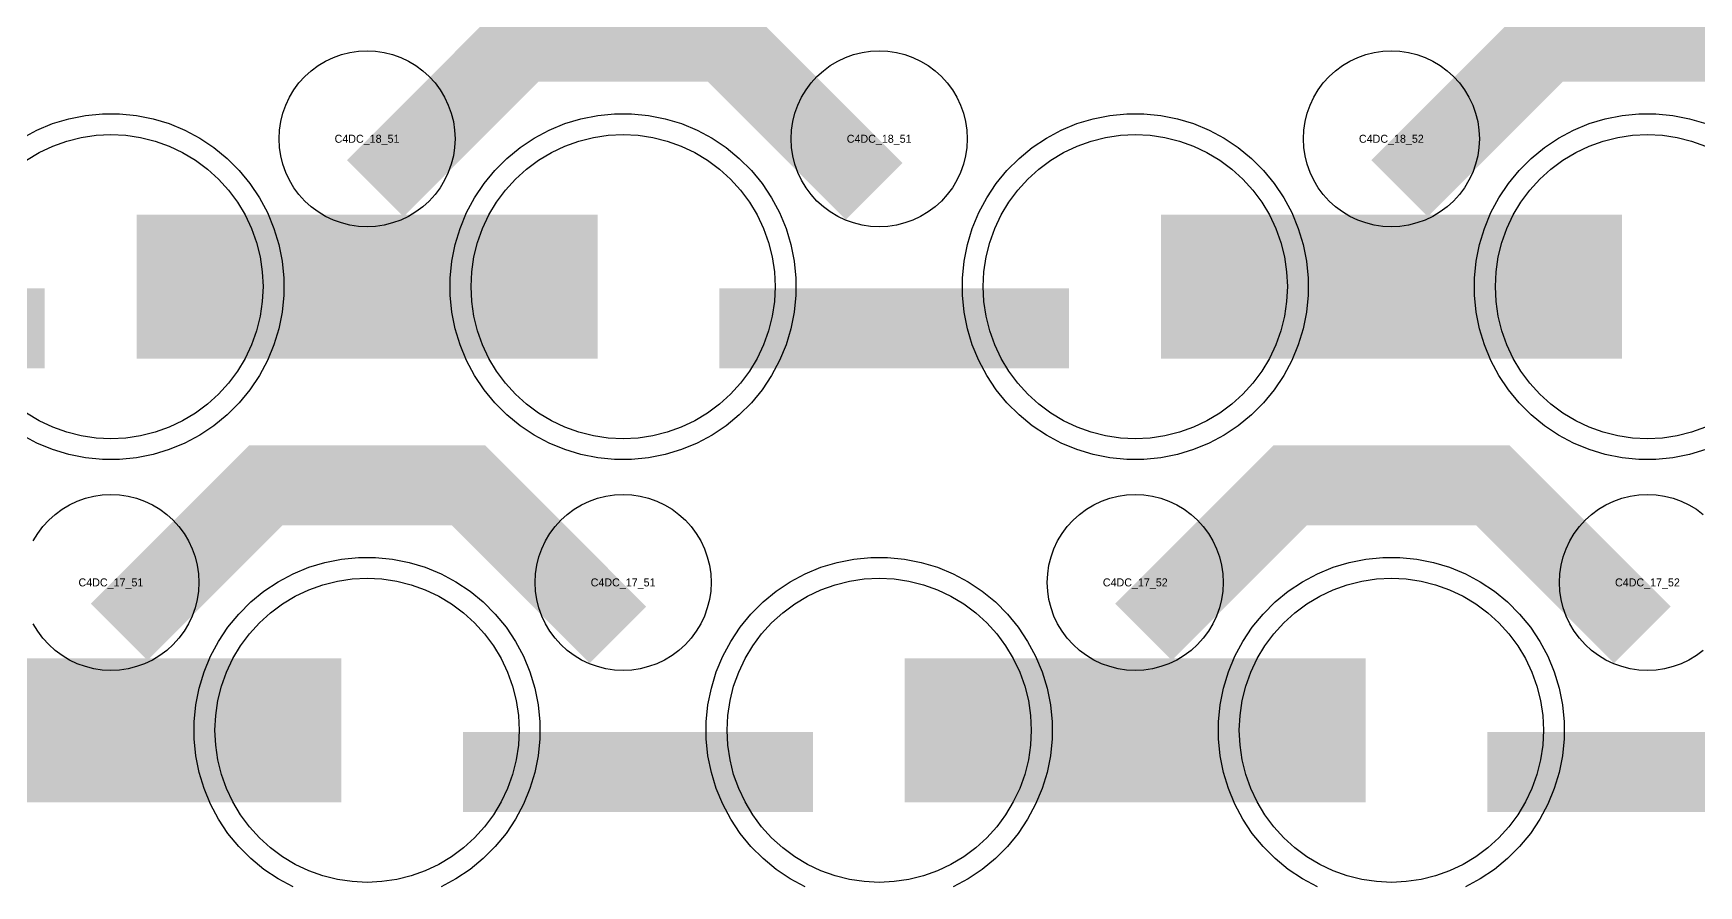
# Model space of a CAD drawing. Extents: x -11880 to 11880, y -14992 to 14992.
# Drawn here: x 4296 to 4816, y -12533 to -12266 of the extents above; entities that cross this region are included whole.
import ezdxf
from ezdxf.enums import TextEntityAlignment as Align

# ---------------------------------------------------------------- set-up
doc = ezdxf.new("R2010")
doc.units = 0
doc.header["$MEASUREMENT"] = 0
for name, color, linetype in [('GDS_775_DT_237', 138, 'CONTINUOUS'), ('RDL1_FS', 34, 'CONTINUOUS'), ('RDL_BS', 160, 'CONTINUOUS')]:
    doc.layers.add(name, color=color, linetype=linetype)

msp = doc.modelspace()

# ---------------------------------------------------------------- linework, layer by layer
at = {"layer": 'RDL1_FS', "color": 241, "true_color": 0xf7abae}
for points in [[(4293.605, -12305.908), (4297.605, -12303.51), (4301.819, -12301.518), (4306.209, -12299.946), (4310.732, -12298.814), (4315.343, -12298.13), (4320, -12297.901), (4324.657, -12298.13), (4329.268, -12298.814), (4333.791, -12299.946), (4338.181, -12301.518), (4342.395, -12303.51), (4346.395, -12305.908), (4350.14, -12308.686), (4353.594, -12311.816), (4356.724, -12315.27), (4359.502, -12319.015), (4361.9, -12323.015), (4363.892, -12327.229), (4365.464, -12331.619), (4366.596, -12336.142), (4367.28, -12340.753), (4367.509, -12345.41), (4367.28, -12350.067), (4366.596, -12354.678), (4365.464, -12359.201), (4363.892, -12363.591), (4361.9, -12367.805), (4359.502, -12371.805), (4356.724, -12375.55), (4353.594, -12379.004), (4350.14, -12382.134), (4346.395, -12384.912), (4342.395, -12387.31), (4338.181, -12389.302), (4333.791, -12390.874), (4329.268, -12392.006), (4324.657, -12392.69), (4320, -12392.919), (4315.343, -12392.69), (4310.732, -12392.006), (4306.209, -12390.874), (4301.819, -12389.302), (4297.605, -12387.31), (4293.605, -12384.912)], [(4818.181, -12389.302), (4813.791, -12390.874), (4809.268, -12392.006), (4804.657, -12392.69), (4800, -12392.919), (4795.343, -12392.69), (4790.732, -12392.006), (4786.209, -12390.874), (4781.819, -12389.302), (4777.605, -12387.31), (4773.605, -12384.912), (4769.86, -12382.134), (4766.406, -12379.004), (4763.276, -12375.55), (4760.498, -12371.805), (4758.1, -12367.805), (4756.108, -12363.591), (4754.536, -12359.201), (4753.404, -12354.678), (4752.72, -12350.067), (4752.491, -12345.41), (4752.72, -12340.753), (4753.404, -12336.142), (4754.536, -12331.619), (4756.108, -12327.229), (4758.1, -12323.015), (4760.498, -12319.015), (4763.276, -12315.27), (4766.406, -12311.816), (4769.86, -12308.686), (4773.605, -12305.908), (4777.605, -12303.51), (4781.819, -12301.518), (4786.209, -12299.946), (4790.732, -12298.814), (4795.343, -12298.13), (4800, -12297.901), (4804.657, -12298.13), (4809.268, -12298.814), (4813.791, -12299.946), (4818.181, -12301.518)]]:
    msp.add_lwpolyline(points, dxfattribs=at)
for points in [[(4480, -12392.919), (4475.343, -12392.69), (4470.732, -12392.006), (4466.209, -12390.874), (4461.819, -12389.302), (4457.605, -12387.31), (4453.605, -12384.912), (4449.86, -12382.134), (4446.406, -12379.004), (4443.276, -12375.55), (4440.498, -12371.805), (4438.1, -12367.805), (4436.108, -12363.591), (4434.536, -12359.201), (4433.404, -12354.678), (4432.72, -12350.067), (4432.491, -12345.41), (4432.72, -12340.753), (4433.404, -12336.142), (4434.536, -12331.619), (4436.108, -12327.229), (4438.1, -12323.015), (4440.498, -12319.015), (4443.276, -12315.27), (4446.406, -12311.816), (4449.86, -12308.686), (4453.605, -12305.908), (4457.605, -12303.51), (4461.819, -12301.518), (4466.209, -12299.946), (4470.732, -12298.814), (4475.343, -12298.13), (4480, -12297.901), (4484.657, -12298.13), (4489.268, -12298.814), (4493.791, -12299.946), (4498.181, -12301.518), (4502.395, -12303.51), (4506.395, -12305.908), (4510.14, -12308.686), (4513.594, -12311.816), (4516.724, -12315.27), (4519.502, -12319.015), (4521.9, -12323.015), (4523.892, -12327.229), (4525.464, -12331.619), (4526.596, -12336.142), (4527.28, -12340.753), (4527.509, -12345.41), (4527.28, -12350.067), (4526.596, -12354.678), (4525.464, -12359.201), (4523.892, -12363.591), (4521.9, -12367.805), (4519.502, -12371.805), (4516.724, -12375.55), (4513.594, -12379.004), (4510.14, -12382.134), (4506.395, -12384.912), (4502.395, -12387.31), (4498.181, -12389.302), (4493.791, -12390.874), (4489.268, -12392.006), (4484.657, -12392.69)], [(4640, -12392.919), (4635.343, -12392.69), (4630.732, -12392.006), (4626.209, -12390.874), (4621.819, -12389.302), (4617.605, -12387.31), (4613.605, -12384.912), (4609.86, -12382.134), (4606.406, -12379.004), (4603.276, -12375.55), (4600.498, -12371.805), (4598.1, -12367.805), (4596.108, -12363.591), (4594.536, -12359.201), (4593.404, -12354.678), (4592.72, -12350.067), (4592.491, -12345.41), (4592.72, -12340.753), (4593.404, -12336.142), (4594.536, -12331.619), (4596.108, -12327.229), (4598.1, -12323.015), (4600.498, -12319.015), (4603.276, -12315.27), (4606.406, -12311.816), (4609.86, -12308.686), (4613.605, -12305.908), (4617.605, -12303.51), (4621.819, -12301.518), (4626.209, -12299.946), (4630.732, -12298.814), (4635.343, -12298.13), (4640, -12297.901), (4644.657, -12298.13), (4649.268, -12298.814), (4653.791, -12299.946), (4658.181, -12301.518), (4662.395, -12303.51), (4666.395, -12305.908), (4670.14, -12308.686), (4673.594, -12311.816), (4676.724, -12315.27), (4679.502, -12319.015), (4681.9, -12323.015), (4683.892, -12327.229), (4685.464, -12331.619), (4686.596, -12336.142), (4687.28, -12340.753), (4687.509, -12345.41), (4687.28, -12350.067), (4686.596, -12354.678), (4685.464, -12359.201), (4683.892, -12363.591), (4681.9, -12367.805), (4679.502, -12371.805), (4676.724, -12375.55), (4673.594, -12379.004), (4670.14, -12382.134), (4666.395, -12384.912), (4662.395, -12387.31), (4658.181, -12389.302), (4653.791, -12390.874), (4649.268, -12392.006), (4644.657, -12392.69)], [(4400, -12531.484), (4395.343, -12531.255), (4390.732, -12530.571), (4386.209, -12529.439), (4381.819, -12527.867), (4377.605, -12525.875), (4373.605, -12523.477), (4369.86, -12520.699), (4366.406, -12517.569), (4363.276, -12514.115), (4360.498, -12510.37), (4358.1, -12506.37), (4356.108, -12502.156), (4354.536, -12497.766), (4353.404, -12493.243), (4352.72, -12488.632), (4352.491, -12483.975), (4352.72, -12479.318), (4353.404, -12474.707), (4354.536, -12470.184), (4356.108, -12465.794), (4358.1, -12461.58), (4360.498, -12457.58), (4363.276, -12453.835), (4366.406, -12450.381), (4369.86, -12447.251), (4373.605, -12444.473), (4377.605, -12442.075), (4381.819, -12440.083), (4386.209, -12438.511), (4390.732, -12437.379), (4395.343, -12436.695), (4400, -12436.466), (4404.657, -12436.695), (4409.268, -12437.379), (4413.791, -12438.511), (4418.181, -12440.083), (4422.395, -12442.075), (4426.395, -12444.473), (4430.14, -12447.251), (4433.594, -12450.381), (4436.724, -12453.835), (4439.502, -12457.58), (4441.9, -12461.58), (4443.892, -12465.794), (4445.464, -12470.184), (4446.596, -12474.707), (4447.28, -12479.318), (4447.509, -12483.975), (4447.28, -12488.632), (4446.596, -12493.243), (4445.464, -12497.766), (4443.892, -12502.156), (4441.9, -12506.37), (4439.502, -12510.37), (4436.724, -12514.115), (4433.594, -12517.569), (4430.14, -12520.699), (4426.395, -12523.477), (4422.395, -12525.875), (4418.181, -12527.867), (4413.791, -12529.439), (4409.268, -12530.571), (4404.657, -12531.255)], [(4560, -12531.484), (4555.343, -12531.255), (4550.732, -12530.571), (4546.209, -12529.439), (4541.819, -12527.867), (4537.605, -12525.875), (4533.605, -12523.477), (4529.86, -12520.699), (4526.406, -12517.569), (4523.276, -12514.115), (4520.498, -12510.37), (4518.1, -12506.37), (4516.108, -12502.156), (4514.536, -12497.766), (4513.404, -12493.243), (4512.72, -12488.632), (4512.491, -12483.975), (4512.72, -12479.318), (4513.404, -12474.707), (4514.536, -12470.184), (4516.108, -12465.794), (4518.1, -12461.58), (4520.498, -12457.58), (4523.276, -12453.835), (4526.406, -12450.381), (4529.86, -12447.251), (4533.605, -12444.473), (4537.605, -12442.075), (4541.819, -12440.083), (4546.209, -12438.511), (4550.732, -12437.379), (4555.343, -12436.695), (4560, -12436.466), (4564.657, -12436.695), (4569.268, -12437.379), (4573.791, -12438.511), (4578.181, -12440.083), (4582.395, -12442.075), (4586.395, -12444.473), (4590.14, -12447.251), (4593.594, -12450.381), (4596.724, -12453.835), (4599.502, -12457.58), (4601.9, -12461.58), (4603.892, -12465.794), (4605.464, -12470.184), (4606.596, -12474.707), (4607.28, -12479.318), (4607.509, -12483.975), (4607.28, -12488.632), (4606.596, -12493.243), (4605.464, -12497.766), (4603.892, -12502.156), (4601.9, -12506.37), (4599.502, -12510.37), (4596.724, -12514.115), (4593.594, -12517.569), (4590.14, -12520.699), (4586.395, -12523.477), (4582.395, -12525.875), (4578.181, -12527.867), (4573.791, -12529.439), (4569.268, -12530.571), (4564.657, -12531.255)], [(4720, -12531.484), (4715.343, -12531.255), (4710.732, -12530.571), (4706.209, -12529.439), (4701.819, -12527.867), (4697.605, -12525.875), (4693.605, -12523.477), (4689.86, -12520.699), (4686.406, -12517.569), (4683.276, -12514.115), (4680.498, -12510.37), (4678.1, -12506.37), (4676.108, -12502.156), (4674.536, -12497.766), (4673.404, -12493.243), (4672.72, -12488.632), (4672.491, -12483.975), (4672.72, -12479.318), (4673.404, -12474.707), (4674.536, -12470.184), (4676.108, -12465.794), (4678.1, -12461.58), (4680.498, -12457.58), (4683.276, -12453.835), (4686.406, -12450.381), (4689.86, -12447.251), (4693.605, -12444.473), (4697.605, -12442.075), (4701.819, -12440.083), (4706.209, -12438.511), (4710.732, -12437.379), (4715.343, -12436.695), (4720, -12436.466), (4724.657, -12436.695), (4729.268, -12437.379), (4733.791, -12438.511), (4738.181, -12440.083), (4742.395, -12442.075), (4746.395, -12444.473), (4750.14, -12447.251), (4753.594, -12450.381), (4756.724, -12453.835), (4759.502, -12457.58), (4761.9, -12461.58), (4763.892, -12465.794), (4765.464, -12470.184), (4766.596, -12474.707), (4767.28, -12479.318), (4767.509, -12483.975), (4767.28, -12488.632), (4766.596, -12493.243), (4765.464, -12497.766), (4763.892, -12502.156), (4761.9, -12506.37), (4759.502, -12510.37), (4756.724, -12514.115), (4753.594, -12517.569), (4750.14, -12520.699), (4746.395, -12523.477), (4742.395, -12525.875), (4738.181, -12527.867), (4733.791, -12529.439), (4729.268, -12530.571), (4724.657, -12531.255)]]:
    msp.add_lwpolyline(points, close=True, dxfattribs=at)
for points in [[(4328.002, -12345.41, 45, 45, 0), (4400.002, -12345.41, 45, 45, 0)], [(4400.002, -12345.41, 45, 45, 0), (4472.002, -12345.41, 45, 45, 0)], [(4648.002, -12345.41, 45, 45, 0), (4720.002, -12345.41, 45, 45, 0)], [(4720.002, -12345.41, 45, 45, 0), (4792.002, -12345.41, 45, 45, 0)], [(4248.002, -12483.975, 45, 45, 0), (4320.002, -12483.975, 45, 45, 0)], [(4320.002, -12483.975, 45, 45, 0), (4392.002, -12483.975, 45, 45, 0)], [(4568.002, -12483.975, 45, 45, 0), (4640.002, -12483.975, 45, 45, 0)], [(4640.002, -12483.975, 45, 45, 0), (4712.002, -12483.975, 45, 45, 0)]]:
    msp.add_lwpolyline(points, format="xyseb", dxfattribs=at)
at = {"layer": 'RDL_BS'}
for points in [[(4402.562, -12314.724, 25, 25, 0), (4448.377, -12268.909, 25, 25, 0), (4481.93, -12268.909, 25, 25, 0)], [(4558.401, -12315.623, 25, 25, 0), (4511.687, -12268.909, 25, 25, 0), (4481.929, -12268.909, 25, 25, 0)], [(4722.562, -12314.724, 25, 25, 0), (4768.377, -12268.909, 25, 25, 0), (4801.93, -12268.909, 25, 25, 0)], [(4878.401, -12315.623, 25, 25, 0), (4831.687, -12268.909, 25, 25, 0), (4801.929, -12268.909, 25, 25, 0)], [(4322.562, -12453.289, 25, 25, 0), (4368.377, -12407.474, 25, 25, 0), (4401.93, -12407.474, 25, 25, 0)], [(4478.401, -12454.188, 25, 25, 0), (4431.687, -12407.474, 25, 25, 0), (4401.929, -12407.474, 25, 25, 0)], [(4642.562, -12453.289, 25, 25, 0), (4688.377, -12407.474, 25, 25, 0), (4721.93, -12407.474, 25, 25, 0)], [(4798.401, -12454.188, 25, 25, 0), (4751.687, -12407.474, 25, 25, 0), (4721.929, -12407.474, 25, 25, 0)]]:
    msp.add_lwpolyline(points, format="xyseb", dxfattribs=at)
for points in [[(4400, -12326.716), (4397.307, -12326.584), (4394.635, -12326.188), (4392.016, -12325.531), (4389.481, -12324.624), (4387.044, -12323.472), (4384.72, -12322.079), (4382.557, -12320.476), (4380.558, -12318.664), (4378.746, -12316.665), (4377.143, -12314.502), (4375.75, -12312.178), (4374.598, -12309.741), (4373.691, -12307.206), (4373.034, -12304.587), (4372.638, -12301.915), (4372.506, -12299.222), (4372.638, -12296.529), (4373.034, -12293.857), (4373.691, -12291.238), (4374.598, -12288.703), (4375.75, -12286.266), (4377.143, -12283.942), (4378.746, -12281.779), (4380.558, -12279.78), (4382.557, -12277.968), (4384.72, -12276.365), (4387.044, -12274.972), (4389.481, -12273.82), (4392.016, -12272.913), (4394.635, -12272.256), (4397.307, -12271.86), (4400, -12271.728), (4402.693, -12271.86), (4405.365, -12272.256), (4407.984, -12272.913), (4410.519, -12273.82), (4412.956, -12274.972), (4415.28, -12276.365), (4417.443, -12277.968), (4419.442, -12279.78), (4421.254, -12281.779), (4422.857, -12283.942), (4424.25, -12286.266), (4425.402, -12288.703), (4426.309, -12291.238), (4426.966, -12293.857), (4427.362, -12296.529), (4427.494, -12299.222), (4427.362, -12301.915), (4426.966, -12304.587), (4426.309, -12307.206), (4425.402, -12309.741), (4424.25, -12312.178), (4422.857, -12314.502), (4421.254, -12316.665), (4419.442, -12318.664), (4417.443, -12320.476), (4415.28, -12322.079), (4412.956, -12323.472), (4410.519, -12324.624), (4407.984, -12325.531), (4405.365, -12326.188), (4402.693, -12326.584)], [(4560, -12326.716), (4557.307, -12326.584), (4554.635, -12326.188), (4552.016, -12325.531), (4549.481, -12324.624), (4547.044, -12323.472), (4544.72, -12322.079), (4542.557, -12320.476), (4540.558, -12318.664), (4538.746, -12316.665), (4537.143, -12314.502), (4535.75, -12312.178), (4534.598, -12309.741), (4533.691, -12307.206), (4533.034, -12304.587), (4532.638, -12301.915), (4532.506, -12299.222), (4532.638, -12296.529), (4533.034, -12293.857), (4533.691, -12291.238), (4534.598, -12288.703), (4535.75, -12286.266), (4537.143, -12283.942), (4538.746, -12281.779), (4540.558, -12279.78), (4542.557, -12277.968), (4544.72, -12276.365), (4547.044, -12274.972), (4549.481, -12273.82), (4552.016, -12272.913), (4554.635, -12272.256), (4557.307, -12271.86), (4560, -12271.728), (4562.693, -12271.86), (4565.365, -12272.256), (4567.984, -12272.913), (4570.519, -12273.82), (4572.956, -12274.972), (4575.28, -12276.365), (4577.443, -12277.968), (4579.442, -12279.78), (4581.254, -12281.779), (4582.857, -12283.942), (4584.25, -12286.266), (4585.402, -12288.703), (4586.309, -12291.238), (4586.966, -12293.857), (4587.362, -12296.529), (4587.494, -12299.222), (4587.362, -12301.915), (4586.966, -12304.587), (4586.309, -12307.206), (4585.402, -12309.741), (4584.25, -12312.178), (4582.857, -12314.502), (4581.254, -12316.665), (4579.442, -12318.664), (4577.443, -12320.476), (4575.28, -12322.079), (4572.956, -12323.472), (4570.519, -12324.624), (4567.984, -12325.531), (4565.365, -12326.188), (4562.693, -12326.584)], [(4720, -12326.716), (4717.307, -12326.584), (4714.635, -12326.188), (4712.016, -12325.531), (4709.481, -12324.624), (4707.044, -12323.472), (4704.72, -12322.079), (4702.557, -12320.476), (4700.558, -12318.664), (4698.746, -12316.665), (4697.143, -12314.502), (4695.75, -12312.178), (4694.598, -12309.741), (4693.691, -12307.206), (4693.034, -12304.587), (4692.638, -12301.915), (4692.506, -12299.222), (4692.638, -12296.529), (4693.034, -12293.857), (4693.691, -12291.238), (4694.598, -12288.703), (4695.75, -12286.266), (4697.143, -12283.942), (4698.746, -12281.779), (4700.558, -12279.78), (4702.557, -12277.968), (4704.72, -12276.365), (4707.044, -12274.972), (4709.481, -12273.82), (4712.016, -12272.913), (4714.635, -12272.256), (4717.307, -12271.86), (4720, -12271.728), (4722.693, -12271.86), (4725.365, -12272.256), (4727.984, -12272.913), (4730.519, -12273.82), (4732.956, -12274.972), (4735.28, -12276.365), (4737.443, -12277.968), (4739.442, -12279.78), (4741.254, -12281.779), (4742.857, -12283.942), (4744.25, -12286.266), (4745.402, -12288.703), (4746.309, -12291.238), (4746.966, -12293.857), (4747.362, -12296.529), (4747.494, -12299.222), (4747.362, -12301.915), (4746.966, -12304.587), (4746.309, -12307.206), (4745.402, -12309.741), (4744.25, -12312.178), (4742.857, -12314.502), (4741.254, -12316.665), (4739.442, -12318.664), (4737.443, -12320.476), (4735.28, -12322.079), (4732.956, -12323.472), (4730.519, -12324.624), (4727.984, -12325.531), (4725.365, -12326.188), (4722.693, -12326.584)], [(4480, -12465.281), (4477.307, -12465.149), (4474.635, -12464.753), (4472.016, -12464.096), (4469.481, -12463.189), (4467.044, -12462.037), (4464.72, -12460.644), (4462.557, -12459.041), (4460.558, -12457.229), (4458.746, -12455.23), (4457.143, -12453.067), (4455.75, -12450.743), (4454.598, -12448.306), (4453.691, -12445.771), (4453.034, -12443.152), (4452.638, -12440.48), (4452.506, -12437.787), (4452.638, -12435.094), (4453.034, -12432.422), (4453.691, -12429.803), (4454.598, -12427.268), (4455.75, -12424.831), (4457.143, -12422.507), (4458.746, -12420.344), (4460.558, -12418.345), (4462.557, -12416.533), (4464.72, -12414.93), (4467.044, -12413.537), (4469.481, -12412.385), (4472.016, -12411.478), (4474.635, -12410.821), (4477.307, -12410.425), (4480, -12410.293), (4482.693, -12410.425), (4485.365, -12410.821), (4487.984, -12411.478), (4490.519, -12412.385), (4492.956, -12413.537), (4495.28, -12414.93), (4497.443, -12416.533), (4499.442, -12418.345), (4501.254, -12420.344), (4502.857, -12422.507), (4504.25, -12424.831), (4505.402, -12427.268), (4506.309, -12429.803), (4506.966, -12432.422), (4507.362, -12435.094), (4507.494, -12437.787), (4507.362, -12440.48), (4506.966, -12443.152), (4506.309, -12445.771), (4505.402, -12448.306), (4504.25, -12450.743), (4502.857, -12453.067), (4501.254, -12455.23), (4499.442, -12457.229), (4497.443, -12459.041), (4495.28, -12460.644), (4492.956, -12462.037), (4490.519, -12463.189), (4487.984, -12464.096), (4485.365, -12464.753), (4482.693, -12465.149)], [(4640, -12465.281), (4637.307, -12465.149), (4634.635, -12464.753), (4632.016, -12464.096), (4629.481, -12463.189), (4627.044, -12462.037), (4624.72, -12460.644), (4622.557, -12459.041), (4620.558, -12457.229), (4618.746, -12455.23), (4617.143, -12453.067), (4615.75, -12450.743), (4614.598, -12448.306), (4613.691, -12445.771), (4613.034, -12443.152), (4612.638, -12440.48), (4612.506, -12437.787), (4612.638, -12435.094), (4613.034, -12432.422), (4613.691, -12429.803), (4614.598, -12427.268), (4615.75, -12424.831), (4617.143, -12422.507), (4618.746, -12420.344), (4620.558, -12418.345), (4622.557, -12416.533), (4624.72, -12414.93), (4627.044, -12413.537), (4629.481, -12412.385), (4632.016, -12411.478), (4634.635, -12410.821), (4637.307, -12410.425), (4640, -12410.293), (4642.693, -12410.425), (4645.365, -12410.821), (4647.984, -12411.478), (4650.519, -12412.385), (4652.956, -12413.537), (4655.28, -12414.93), (4657.443, -12416.533), (4659.442, -12418.345), (4661.254, -12420.344), (4662.857, -12422.507), (4664.25, -12424.831), (4665.402, -12427.268), (4666.309, -12429.803), (4666.966, -12432.422), (4667.362, -12435.094), (4667.494, -12437.787), (4667.362, -12440.48), (4666.966, -12443.152), (4666.309, -12445.771), (4665.402, -12448.306), (4664.25, -12450.743), (4662.857, -12453.067), (4661.254, -12455.23), (4659.442, -12457.229), (4657.443, -12459.041), (4655.28, -12460.644), (4652.956, -12462.037), (4650.519, -12463.189), (4647.984, -12464.096), (4645.365, -12464.753), (4642.693, -12465.149)]]:
    msp.add_lwpolyline(points, close=True, dxfattribs=at)
at = {"layer": 'RDL_BS', "color": 241, "true_color": 0xf7abae}
for points in [[(4292.223, -12299.027), (4296.885, -12296.535), (4301.795, -12294.504), (4306.835, -12292.973), (4312.062, -12291.927), (4317.356, -12291.41), (4322.644, -12291.41), (4327.938, -12291.927), (4333.165, -12292.973), (4338.205, -12294.504), (4343.115, -12296.535), (4347.777, -12299.027), (4352.191, -12301.974), (4356.292, -12305.336), (4360.074, -12309.118), (4363.436, -12313.219), (4366.383, -12317.633), (4368.875, -12322.295), (4370.906, -12327.205), (4372.437, -12332.245), (4373.483, -12337.472), (4374, -12342.766), (4374, -12348.054), (4373.483, -12353.348), (4372.437, -12358.575), (4370.906, -12363.615), (4368.875, -12368.525), (4366.383, -12373.187), (4363.436, -12377.601), (4360.074, -12381.702), (4356.292, -12385.484), (4352.191, -12388.846), (4347.777, -12391.793), (4343.115, -12394.285), (4338.205, -12396.316), (4333.165, -12397.847), (4327.938, -12398.893), (4322.644, -12399.41), (4317.356, -12399.41), (4312.062, -12398.893), (4306.835, -12397.847), (4301.795, -12396.316), (4296.885, -12394.285), (4292.223, -12391.793)], [(4818.205, -12396.316), (4813.165, -12397.847), (4807.938, -12398.893), (4802.644, -12399.41), (4797.356, -12399.41), (4792.062, -12398.893), (4786.835, -12397.847), (4781.795, -12396.316), (4776.885, -12394.285), (4772.223, -12391.793), (4767.809, -12388.846), (4763.708, -12385.484), (4759.926, -12381.702), (4756.564, -12377.601), (4753.617, -12373.187), (4751.125, -12368.525), (4749.094, -12363.615), (4747.563, -12358.575), (4746.517, -12353.348), (4746, -12348.054), (4746, -12342.766), (4746.517, -12337.472), (4747.563, -12332.245), (4749.094, -12327.205), (4751.125, -12322.295), (4753.617, -12317.633), (4756.564, -12313.219), (4759.926, -12309.118), (4763.708, -12305.336), (4767.809, -12301.974), (4772.223, -12299.027), (4776.885, -12296.535), (4781.795, -12294.504), (4786.835, -12292.973), (4792.062, -12291.927), (4797.356, -12291.41), (4802.644, -12291.41), (4807.938, -12291.927), (4813.165, -12292.973), (4818.205, -12294.504)], [(4376.885, -12532.85), (4372.223, -12530.358), (4367.809, -12527.411), (4363.708, -12524.049), (4359.926, -12520.267), (4356.564, -12516.166), (4353.617, -12511.752), (4351.125, -12507.09), (4349.094, -12502.18), (4347.563, -12497.14), (4346.517, -12491.913), (4346, -12486.619), (4346, -12481.331), (4346.517, -12476.037), (4347.563, -12470.81), (4349.094, -12465.77), (4351.125, -12460.86), (4353.617, -12456.198), (4356.564, -12451.784), (4359.926, -12447.683), (4363.708, -12443.901), (4367.809, -12440.539), (4372.223, -12437.592), (4376.885, -12435.1), (4381.795, -12433.069), (4386.835, -12431.538), (4392.062, -12430.492), (4397.356, -12429.975), (4402.644, -12429.975), (4407.938, -12430.492), (4413.165, -12431.538), (4418.205, -12433.069), (4423.115, -12435.1), (4427.777, -12437.592), (4432.191, -12440.539), (4436.292, -12443.901), (4440.074, -12447.683), (4443.436, -12451.784), (4446.383, -12456.198), (4448.875, -12460.86), (4450.906, -12465.77), (4452.437, -12470.81), (4453.483, -12476.037), (4454, -12481.331), (4454, -12486.619), (4453.483, -12491.913), (4452.437, -12497.14), (4450.906, -12502.18), (4448.875, -12507.09), (4446.383, -12511.752), (4443.436, -12516.166), (4440.074, -12520.267), (4436.292, -12524.049), (4432.191, -12527.411), (4427.777, -12530.358), (4423.115, -12532.85)], [(4536.885, -12532.85), (4532.223, -12530.358), (4527.809, -12527.411), (4523.708, -12524.049), (4519.926, -12520.267), (4516.564, -12516.166), (4513.617, -12511.752), (4511.125, -12507.09), (4509.094, -12502.18), (4507.563, -12497.14), (4506.517, -12491.913), (4506, -12486.619), (4506, -12481.331), (4506.517, -12476.037), (4507.563, -12470.81), (4509.094, -12465.77), (4511.125, -12460.86), (4513.617, -12456.198), (4516.564, -12451.784), (4519.926, -12447.683), (4523.708, -12443.901), (4527.809, -12440.539), (4532.223, -12437.592), (4536.885, -12435.1), (4541.795, -12433.069), (4546.835, -12431.538), (4552.062, -12430.492), (4557.356, -12429.975), (4562.644, -12429.975), (4567.938, -12430.492), (4573.165, -12431.538), (4578.205, -12433.069), (4583.115, -12435.1), (4587.777, -12437.592), (4592.191, -12440.539), (4596.292, -12443.901), (4600.074, -12447.683), (4603.436, -12451.784), (4606.383, -12456.198), (4608.875, -12460.86), (4610.906, -12465.77), (4612.437, -12470.81), (4613.483, -12476.037), (4614, -12481.331), (4614, -12486.619), (4613.483, -12491.913), (4612.437, -12497.14), (4610.906, -12502.18), (4608.875, -12507.09), (4606.383, -12511.752), (4603.436, -12516.166), (4600.074, -12520.267), (4596.292, -12524.049), (4592.191, -12527.411), (4587.777, -12530.358), (4583.115, -12532.85)], [(4696.885, -12532.85), (4692.223, -12530.358), (4687.809, -12527.411), (4683.708, -12524.049), (4679.926, -12520.267), (4676.564, -12516.166), (4673.617, -12511.752), (4671.125, -12507.09), (4669.094, -12502.18), (4667.563, -12497.14), (4666.517, -12491.913), (4666, -12486.619), (4666, -12481.331), (4666.517, -12476.037), (4667.563, -12470.81), (4669.094, -12465.77), (4671.125, -12460.86), (4673.617, -12456.198), (4676.564, -12451.784), (4679.926, -12447.683), (4683.708, -12443.901), (4687.809, -12440.539), (4692.223, -12437.592), (4696.885, -12435.1), (4701.795, -12433.069), (4706.835, -12431.538), (4712.062, -12430.492), (4717.356, -12429.975), (4722.644, -12429.975), (4727.938, -12430.492), (4733.165, -12431.538), (4738.205, -12433.069), (4743.115, -12435.1), (4747.777, -12437.592), (4752.191, -12440.539), (4756.292, -12443.901), (4760.074, -12447.683), (4763.436, -12451.784), (4766.383, -12456.198), (4768.875, -12460.86), (4770.906, -12465.77), (4772.437, -12470.81), (4773.483, -12476.037), (4774, -12481.331), (4774, -12486.619), (4773.483, -12491.913), (4772.437, -12497.14), (4770.906, -12502.18), (4768.875, -12507.09), (4766.383, -12511.752), (4763.436, -12516.166), (4760.074, -12520.267), (4756.292, -12524.049), (4752.191, -12527.411), (4747.777, -12530.358), (4743.115, -12532.85)]]:
    msp.add_lwpolyline(points, dxfattribs=at)
for points in [[(4477.356, -12399.41), (4472.062, -12398.893), (4466.835, -12397.847), (4461.795, -12396.316), (4456.885, -12394.285), (4452.223, -12391.793), (4447.809, -12388.846), (4443.708, -12385.484), (4439.926, -12381.702), (4436.564, -12377.601), (4433.617, -12373.187), (4431.125, -12368.525), (4429.094, -12363.615), (4427.563, -12358.575), (4426.517, -12353.348), (4426, -12348.054), (4426, -12342.766), (4426.517, -12337.472), (4427.563, -12332.245), (4429.094, -12327.205), (4431.125, -12322.295), (4433.617, -12317.633), (4436.564, -12313.219), (4439.926, -12309.118), (4443.708, -12305.336), (4447.809, -12301.974), (4452.223, -12299.027), (4456.885, -12296.535), (4461.795, -12294.504), (4466.835, -12292.973), (4472.062, -12291.927), (4477.356, -12291.41), (4482.644, -12291.41), (4487.938, -12291.927), (4493.165, -12292.973), (4498.205, -12294.504), (4503.115, -12296.535), (4507.777, -12299.027), (4512.191, -12301.974), (4516.292, -12305.336), (4520.074, -12309.118), (4523.436, -12313.219), (4526.383, -12317.633), (4528.875, -12322.295), (4530.906, -12327.205), (4532.437, -12332.245), (4533.483, -12337.472), (4534, -12342.766), (4534, -12348.054), (4533.483, -12353.348), (4532.437, -12358.575), (4530.906, -12363.615), (4528.875, -12368.525), (4526.383, -12373.187), (4523.436, -12377.601), (4520.074, -12381.702), (4516.292, -12385.484), (4512.191, -12388.846), (4507.777, -12391.793), (4503.115, -12394.285), (4498.205, -12396.316), (4493.165, -12397.847), (4487.938, -12398.893), (4482.644, -12399.41)], [(4637.356, -12399.41), (4632.062, -12398.893), (4626.835, -12397.847), (4621.795, -12396.316), (4616.885, -12394.285), (4612.223, -12391.793), (4607.809, -12388.846), (4603.708, -12385.484), (4599.926, -12381.702), (4596.564, -12377.601), (4593.617, -12373.187), (4591.125, -12368.525), (4589.094, -12363.615), (4587.563, -12358.575), (4586.517, -12353.348), (4586, -12348.054), (4586, -12342.766), (4586.517, -12337.472), (4587.563, -12332.245), (4589.094, -12327.205), (4591.125, -12322.295), (4593.617, -12317.633), (4596.564, -12313.219), (4599.926, -12309.118), (4603.708, -12305.336), (4607.809, -12301.974), (4612.223, -12299.027), (4616.885, -12296.535), (4621.795, -12294.504), (4626.835, -12292.973), (4632.062, -12291.927), (4637.356, -12291.41), (4642.644, -12291.41), (4647.938, -12291.927), (4653.165, -12292.973), (4658.205, -12294.504), (4663.115, -12296.535), (4667.777, -12299.027), (4672.191, -12301.974), (4676.292, -12305.336), (4680.074, -12309.118), (4683.436, -12313.219), (4686.383, -12317.633), (4688.875, -12322.295), (4690.906, -12327.205), (4692.437, -12332.245), (4693.483, -12337.472), (4694, -12342.766), (4694, -12348.054), (4693.483, -12353.348), (4692.437, -12358.575), (4690.906, -12363.615), (4688.875, -12368.525), (4686.383, -12373.187), (4683.436, -12377.601), (4680.074, -12381.702), (4676.292, -12385.484), (4672.191, -12388.846), (4667.777, -12391.793), (4663.115, -12394.285), (4658.205, -12396.316), (4653.165, -12397.847), (4647.938, -12398.893), (4642.644, -12399.41)]]:
    msp.add_lwpolyline(points, close=True, dxfattribs=at)
for points in [[(4190.016, -12358.423, 25, 25, 0), (4299.281, -12358.423, 25, 25, 0)], [(4510.016, -12358.423, 25, 25, 0), (4619.281, -12358.423, 25, 25, 0)], [(4430.016, -12496.988, 25, 25, 0), (4539.281, -12496.988, 25, 25, 0)], [(4750.016, -12496.988, 25, 25, 0), (4859.281, -12496.988, 25, 25, 0)]]:
    msp.add_lwpolyline(points, format="xyseb", dxfattribs=at)
at = {"layer": 'RDL_BS'}
for points in [[(4295.75, -12424.831), (4297.143, -12422.507), (4298.746, -12420.344), (4300.558, -12418.345), (4302.557, -12416.533), (4304.72, -12414.93), (4307.044, -12413.537), (4309.481, -12412.385), (4312.016, -12411.478), (4314.635, -12410.821), (4317.307, -12410.425), (4320, -12410.293), (4322.693, -12410.425), (4325.365, -12410.821), (4327.984, -12411.478), (4330.519, -12412.385), (4332.956, -12413.537), (4335.28, -12414.93), (4337.443, -12416.533), (4339.442, -12418.345), (4341.254, -12420.344), (4342.857, -12422.507), (4344.25, -12424.831), (4345.402, -12427.268), (4346.309, -12429.803), (4346.966, -12432.422), (4347.362, -12435.094), (4347.494, -12437.787), (4347.362, -12440.48), (4346.966, -12443.152), (4346.309, -12445.771), (4345.402, -12448.306), (4344.25, -12450.743), (4342.857, -12453.067), (4341.254, -12455.23), (4339.442, -12457.229), (4337.443, -12459.041), (4335.28, -12460.644), (4332.956, -12462.037), (4330.519, -12463.189), (4327.984, -12464.096), (4325.365, -12464.753), (4322.693, -12465.149), (4320, -12465.281), (4317.307, -12465.149), (4314.635, -12464.753), (4312.016, -12464.096), (4309.481, -12463.189), (4307.044, -12462.037), (4304.72, -12460.644), (4302.557, -12459.041), (4300.558, -12457.229), (4298.746, -12455.23), (4297.143, -12453.067), (4295.75, -12450.743)], [(4817.443, -12459.041), (4815.28, -12460.644), (4812.956, -12462.037), (4810.519, -12463.189), (4807.984, -12464.096), (4805.365, -12464.753), (4802.693, -12465.149), (4800, -12465.281), (4797.307, -12465.149), (4794.635, -12464.753), (4792.016, -12464.096), (4789.481, -12463.189), (4787.044, -12462.037), (4784.72, -12460.644), (4782.557, -12459.041), (4780.558, -12457.229), (4778.746, -12455.23), (4777.143, -12453.067), (4775.75, -12450.743), (4774.598, -12448.306), (4773.691, -12445.771), (4773.034, -12443.152), (4772.638, -12440.48), (4772.506, -12437.787), (4772.638, -12435.094), (4773.034, -12432.422), (4773.691, -12429.803), (4774.598, -12427.268), (4775.75, -12424.831), (4777.143, -12422.507), (4778.746, -12420.344), (4780.558, -12418.345), (4782.557, -12416.533), (4784.72, -12414.93), (4787.044, -12413.537), (4789.481, -12412.385), (4792.016, -12411.478), (4794.635, -12410.821), (4797.307, -12410.425), (4800, -12410.293), (4802.693, -12410.425), (4805.365, -12410.821), (4807.984, -12411.478), (4810.519, -12412.385), (4812.956, -12413.537), (4815.28, -12414.93), (4817.443, -12416.533)]]:
    msp.add_lwpolyline(points, dxfattribs=at)

# ---------------------------------------------------------------- texts
at = {"layer": 'GDS_775_DT_237'}
for s, p in [('C4DC_18_51', (4400, -12299.222)), ('C4DC_18_51', (4400, -12299.222)), ('C4DC_18_51', (4560, -12299.222)), ('C4DC_18_51', (4560, -12299.222)), ('C4DC_18_52', (4720, -12299.222)), ('C4DC_18_52', (4720, -12299.222)), ('C4DC_17_51', (4320, -12437.787)), ('C4DC_17_51', (4320, -12437.787)), ('C4DC_17_51', (4480, -12437.787)), ('C4DC_17_51', (4480, -12437.787)), ('C4DC_17_52', (4640, -12437.787)), ('C4DC_17_52', (4640, -12437.787)), ('C4DC_17_52', (4800, -12437.787)), ('C4DC_17_52', (4800, -12437.787))]:
    msp.add_text(s, height=2.5, dxfattribs=at).set_placement(p, align=Align.MIDDLE_CENTER)

doc.saveas('drawing.dxf')
